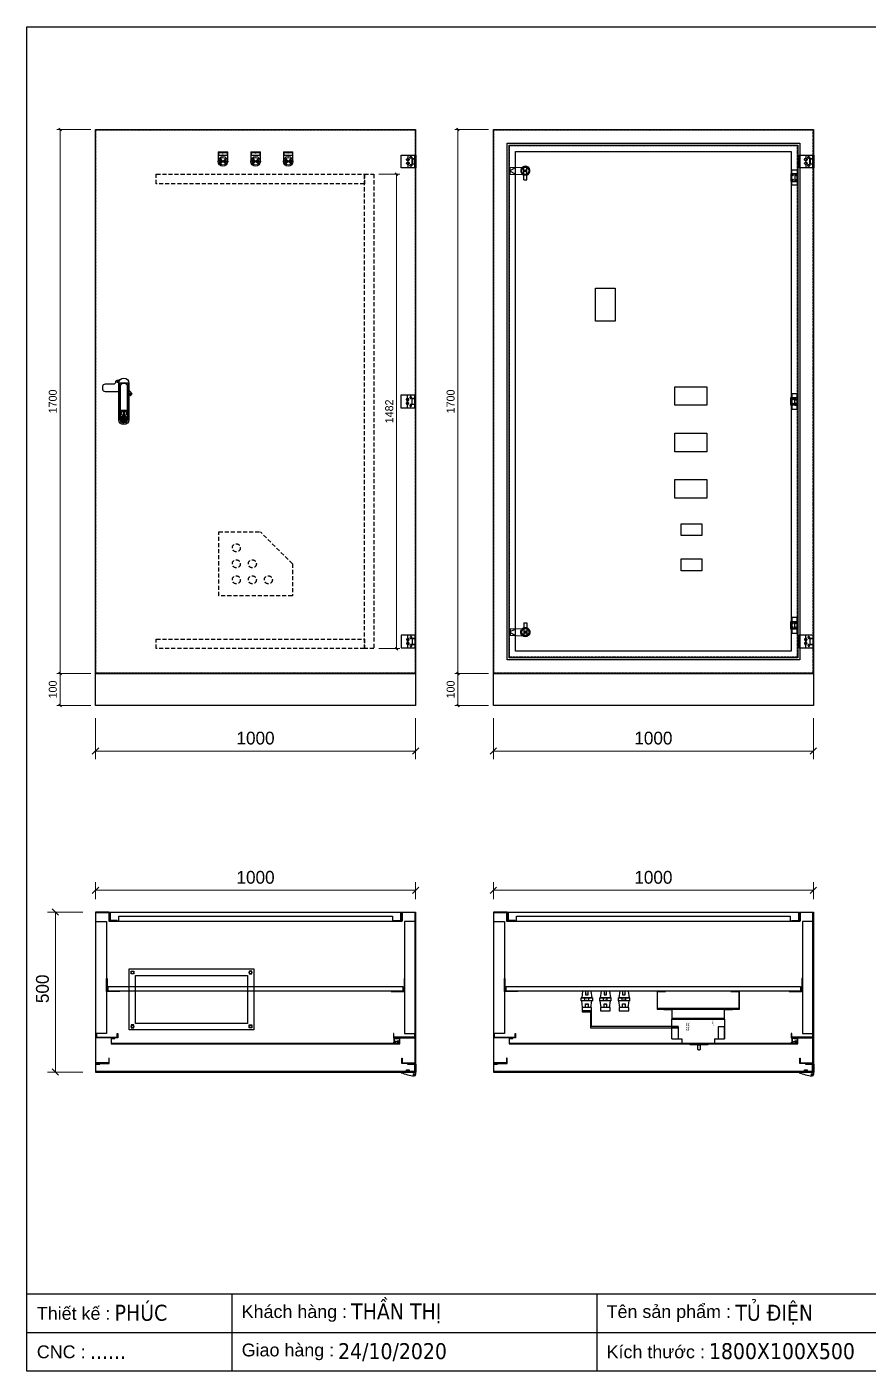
# Model space of a CAD drawing. Header units: millimetres. Extents: x 0 to 5940, y 0 to 4200.
# Drawn here: x 0 to 2631, y 0 to 4200 of the extents above; entities that cross this region are included whole.
import ezdxf
from ezdxf.enums import TextEntityAlignment as Align

# ---------------------------------------------------------------- set-up
doc = ezdxf.new("R2010")
doc.units = ezdxf.units.MM
doc.linetypes.add('HIDDEN2', pattern=[4.7625, 3.175, -1.5875])
doc.linetypes.add('HIDDENX2', pattern=[19.05, 12.7, -6.35])
for name, color, linetype in [('01', 7, 'HIDDEN2'), ('DIM', 253, 'Continuous'), ('Ghi chu', 7, 'Continuous'), ('HEATER', 1, 'Continuous')]:
    doc.layers.add(name, color=color, linetype=linetype)
doc.layers.add('07', color=5, linetype='Continuous', lineweight=5)
doc.styles.add('Arial', font='arial.ttf')
doc.styles.add('Arial-Black', font='txt')
doc.styles.add('Tahoma (Input Text)', font='tahoma.ttf')
doc.dimstyles.new('Dim-25', dxfattribs={"dimtxt": 25, "dimasz": 8, "dimexe": 10, "dimexo": 15, "dimgap": 10, "dimtad": 1, "dimdec": 0, "dimtxsty": 'Standard', "dimblk": 'OBLIQUE', "dimcen": 10, "dimclrd": 5, "dimclre": 5, "dimclrt": 3, "dimazin": 3, "dimtfac": 1, "dimtdec": 0, "dimtmove": 0, "dimatfit": 3, "dimldrblk": 'OBLIQUE', "dimlwd": 9, "dimlwe": 9})
doc.dimstyles.new('Dim-40', dxfattribs={"dimtxt": 40, "dimasz": 20, "dimexe": 25, "dimexo": 40, "dimgap": 20, "dimtad": 1, "dimdec": 0, "dimtxsty": 'Standard', "dimblk": 'OBLIQUE', "dimcen": 15, "dimclrd": 5, "dimclre": 5, "dimclrt": 3, "dimazin": 3, "dimtfac": 1, "dimtdec": 0, "dimtmove": 0, "dimatfit": 3, "dimldrblk": 'ARCHTICK', "dimlwd": 9, "dimlwe": 9})

# ---------------------------------------------------------------- blocks, each defined once
blk = doc.blocks.new('khungtenAsean2')
at = {"color": 7}
for p, q in [((2970, -1980), (0, -1980)), ((320, -1980), (320, -2100)), ((890, -1980), (890, -2100)), ((2020, -2040), (0, -2040))]:
    blk.add_line(p, q, dxfattribs=at)
blk.add_lwpolyline([(0, 0), (2970, 0), (2970, -2100), (0, -2100)], close=True, dxfattribs=at)
at = {"color": 2, "char_height": 20, "width": 917.634, "attachment_point": 4, "style": 'Arial'}
for s, insert in [('  Tên sản phẩm :', (890, -2010)), ('  Thiết kế :', (0, -2010)), ('  Khách hàng :', (320, -2010)), ('  Giao hàng :', (320, -2070)), ('  CNC :', (0, -2070)), ('  Kích thước :', (890, -2070))]:
    blk.add_mtext(s, dxfattribs=dict(at, insert=insert))
at = {"color": 1, "style": 'Tahoma (Input Text)', "flags": 8}
for tag, p in [('#03', (506.6, -2019.3)), ('#01', (137.1, -2021.3)), ('#05', (1106.6, -2021.3)), ('#07', (1834.7, -2021.3)), ('#09', (2146.7, -2021.3)), ('#02', (98.5, -2081.3)), ('#04', (486.1, -2081.3)), ('#06', (1065.3, -2081.3)), ('#08', (1817.4, -2081.3)), ('#10', (2146.7, -2081.3))]:
    blk.add_attdef(tag, p, '', height=25, dxfattribs=at)
blk.add_attdef('#11', text='', height=25, dxfattribs=at).set_placement((2915, -2067.3), align=Align.CENTER)
blk = doc.blocks.new('*D1')
at = {"color": 0, "linetype": 'ByBlock', "lineweight": -2}
for p, q in [((224.3, 1947.2), (204.3, 1927.2)), ((1204.3, 1927.2), (1224.3, 1947.2))]:
    blk.add_line(p, q, dxfattribs=at)
at = {"layer": 'Defpoints', "color": 0, "transparency": 16777216}
for p in [(214.3, 2079.7), (1214.3, 2079.7), (214.3, 1937.2)]:
    blk.add_point(p, dxfattribs=at)
at = {"layer": 'DIM', "color": 5, "lineweight": 9, "transparency": 16777216}
for p, q in [((214.3, 2039.7), (214.3, 1912.2)), ((1214.3, 2039.7), (1214.3, 1912.2)), ((1214.3, 1937.2), (214.3, 1937.2))]:
    blk.add_line(p, q, dxfattribs=at)
at = {"layer": 'DIM', "color": 3, "transparency": 16777216, "insert": (714.3, 1977.6), "char_height": 40, "attachment_point": 5}
blk.add_mtext('1000', dxfattribs=at)
blk = doc.blocks.new('_ArchTick')
at = {"color": 0, "const_width": 0.15}
blk.add_lwpolyline([(-0.5, -0.5), (0.5, 0.5)], dxfattribs=at)
blk = doc.blocks.new('_Oblique')
at = {"color": 0, "linetype": 'ByBlock', "lineweight": -2}
blk.add_line((-0.5, -0.5), (0.5, 0.5), dxfattribs=at)
blk = doc.blocks.new('AB-301-1-1')
at = {"linetype": 'Continuous'}
h = blk.add_hatch(dxfattribs=at)
h.set_pattern_fill('ACAD_ISO09W100', color=1, scale=0.2)
h.set_pattern_definition([(0, (-367.8747, 374.3201), (0, 1), [4.8, -0.6, 1.2, -0.6, 1.2, -0.6])])
h.paths.add_polyline_path([(-3.9, -112.6, 0.118404), (0.1, -113.6, 0.118404), (4.2, -112.6), (7.1, -96.1), (-6.9, -96.1)])
at = {"color": 1, "linetype": 'Continuous'}
for p, q in [((-9.9, -74.6), (10.1, -74.6)), ((-6.9, -96.1), (7.1, -96.1)), ((-6.9, -96.1), (-3.9, -112.6)), ((7.1, -96.1), (4.2, -112.6))]:
    blk.add_line(p, q, dxfattribs=at)
for points in [[(-15.7, -17.1), (-57.4, -17.1, -0.414214), (-64.9, -9.6), (-64.9, 0.4, -0.414214), (-57.4, 7.9), (-30.6, 7.9, 0.414214), (-24.6, 13.9), (-24.6, 14.2)], [(-24.6, 14.2, -0.198912), (-22.8, 18.4), (-22.8, 18.4, -0.414214), (-14.4, 18.4), (-13.5, 17.6)], [(16.3, -12.2), (23.1, -19.1, -0.414214), (23.1, -27.5), (23.1, -27.5, -0.31835), (16.3, -28.7)]]:
    blk.add_lwpolyline(points, format="xyb", dxfattribs=at)
for points in [[(0.3, 25.4), (0.3, 25.4, -0.400643), (16.3, 10.4), (16.3, -104.6, -0.400643), (0.3, -119.6), (0.3, -119.6, -0.400643), (-15.7, -104.6), (-15.7, 10.4, -0.400643)], [(0.1, 10.4, -0.403991), (10.6, 0.4), (10.6, -104.6, -0.403991), (0.1, -114.6, -0.403991), (-10.4, -104.6), (-10.4, 0.4, -0.403991)], [(9.1, -96.6), (9.1, -104.6, -0.414214), (0.1, -113.6, -0.414214), (-8.9, -104.6), (-8.9, -96.6, -0.414214), (-6.9, -94.6), (7.1, -94.6, -0.414214)]]:
    blk.add_lwpolyline(points, format="xyb", close=True, dxfattribs=at)
blk.add_lwpolyline([(-0.9, -79.6), (1.1, -79.6), (1.1, -89.6), (-0.9, -89.6)], close=True, dxfattribs=at)
for centre, radius in [((-18.6, 14.2), 2.5), ((18.9, -23.3), 2.5), ((0.1, -84.6), 8)]:
    blk.add_circle(centre, radius, dxfattribs=at)
blk = doc.blocks.new('HL044-1.3-C')
at = {"color": 1, "linetype": 'HIDDEN2', "ltscale": 0.5}
for p, q in [((-25, 40), (-25, 0)), ((-3, 0), (-3, 40))]:
    blk.add_line(p, q, dxfattribs=at)
at = {"color": 1}
for p, q in [((-12, 29), (0, 29)), ((-12, 11), (-12, 29)), ((0, 11), (-12, 11)), ((-11, 28.5), (0, 28.5)), ((-11, 28.5), (-11, 11.5)), ((0, 11.5), (-11, 11.5))]:
    blk.add_line(p, q, dxfattribs=at)
blk.add_lwpolyline([(-46, 40), (0, 40), (0, 0), (-46, 0)], close=True, dxfattribs=at)
at = {"color": 1, "linetype": 'HIDDEN2', "ltscale": 0.5}
for centre, radius in [((-25, 26), 4), ((-25, 14), 4), ((-15.5, 32.5), 3), ((-15.5, 7.5), 3)]:
    blk.add_circle(centre, radius, dxfattribs=at)
blk = doc.blocks.new('*D2')
at = {"color": 0, "linetype": 'ByBlock', "lineweight": -2}
for p, q in [((107.8, 3875.7), (99.8, 3883.7)), ((99.8, 2183.7), (107.8, 2175.7))]:
    blk.add_line(p, q, dxfattribs=at)
at = {"layer": 'Defpoints', "color": 0, "transparency": 16777216}
for p in [(214.3, 3879.7), (103.8, 2179.7), (214.3, 2179.7)]:
    blk.add_point(p, dxfattribs=at)
at = {"layer": 'DIM', "color": 5, "lineweight": 9, "transparency": 16777216}
for p, q in [((199.3, 3879.7), (93.8, 3879.7)), ((103.8, 3879.7), (103.8, 2179.7)), ((199.3, 2179.7), (93.8, 2179.7))]:
    blk.add_line(p, q, dxfattribs=at)
at = {"layer": 'DIM', "color": 3, "transparency": 16777216, "insert": (81, 3029.7), "char_height": 25, "attachment_point": 5, "rotation": 90}
blk.add_mtext('1700', dxfattribs=at)
blk = doc.blocks.new('*D3')
at = {"color": 0, "linetype": 'ByBlock', "lineweight": -2}
for p, q in [((107.8, 2175.7), (99.8, 2183.7)), ((99.8, 2083.7), (107.8, 2075.7))]:
    blk.add_line(p, q, dxfattribs=at)
at = {"layer": 'Defpoints', "color": 0, "transparency": 16777216}
for p in [(214.3, 2179.7), (103.8, 2079.7), (214.3, 2079.7)]:
    blk.add_point(p, dxfattribs=at)
at = {"layer": 'DIM', "color": 5, "lineweight": 9, "transparency": 16777216}
for p, q in [((199.3, 2179.7), (93.8, 2179.7)), ((103.8, 2179.7), (103.8, 2079.7)), ((199.3, 2079.7), (93.8, 2079.7))]:
    blk.add_line(p, q, dxfattribs=at)
at = {"layer": 'DIM', "color": 3, "transparency": 16777216, "insert": (81, 2129.7), "char_height": 25, "attachment_point": 5, "rotation": 90}
blk.add_mtext('100', dxfattribs=at)
blk = doc.blocks.new('ga tai lieu')
at = {"color": 7, "linetype": 'HIDDENX2'}
for p, q in [((0, 0), (0, 200)), ((0, 200), (130, 200)), ((230, 100), (130, 200)), ((230, 100), (230, 0)), ((230, 0), (0, 0))]:
    blk.add_line(p, q, dxfattribs=at)
for centre in [(55, 150), (55, 100), (105, 100), (55, 50), (105, 50), (155, 50)]:
    blk.add_circle(centre, 12.5, dxfattribs=at)
blk = doc.blocks.new('*D4')
at = {"color": 0, "linetype": 'ByBlock', "lineweight": -2}
for p, q in [((1158.8, 3735.7), (1150.8, 3743.7)), ((1150.8, 2261.4), (1158.8, 2253.4))]:
    blk.add_line(p, q, dxfattribs=at)
at = {"layer": 'Defpoints', "color": 0, "transparency": 16777216}
for p in [(1084.2, 3739.7), (1084.2, 2257.4), (1154.8, 2257.4)]:
    blk.add_point(p, dxfattribs=at)
at = {"layer": 'DIM', "color": 5, "lineweight": 9, "transparency": 16777216}
for p, q in [((1099.2, 3739.7), (1164.8, 3739.7)), ((1154.8, 3739.7), (1154.8, 2257.4)), ((1099.2, 2257.4), (1164.8, 2257.4))]:
    blk.add_line(p, q, dxfattribs=at)
at = {"layer": 'DIM', "color": 3, "transparency": 16777216, "insert": (1132, 2998.6), "char_height": 25, "attachment_point": 5, "rotation": 90}
blk.add_mtext('1482', dxfattribs=at)
blk = doc.blocks.new('Den XANH')
h = blk.add_hatch(color=5)
h.paths.add_polyline_path([(15, 15), (22.8, 7.2, 0.198912), (26, 15, 0.198912), (22.8, 22.8)])
h.paths.add_polyline_path([(15, 15), (7.2, 22.8, 0.198912), (4, 15, 0.198912), (7.2, 7.2)])
at = {"color": 7}
for p, q in [((0, 45), (30, 45)), ((0, 45), (0, 15)), ((30, 15), (30, 45))]:
    blk.add_line(p, q, dxfattribs=at)
blk.add_lwpolyline([(2, 43), (28, 43), (28, 33), (2, 33)], close=True, dxfattribs=at)
blk.add_circle((15, 15), 15, dxfattribs=at)
at = {"layer": '07', "color": 5, "linetype": 'Continuous', "lineweight": 5, "ltscale": 3}
for p, q in [((22.8, 22.8), (7.2, 7.2)), ((7.2, 22.8), (22.8, 7.2))]:
    blk.add_line(p, q, dxfattribs=at)
blk.add_circle((15, 15), 11, dxfattribs=at)
at = {"layer": '01', "color": 2, "linetype": 'Continuous', "lineweight": 5, "style": 'Arial-Black'}
blk.add_attdef('T-SP', text='', height=2.4, dxfattribs=at).set_placement((15.2, 36), align=Align.CENTER)
blk = doc.blocks.new('Den DO')
h = blk.add_hatch(color=1)
h.paths.add_polyline_path([(7.2, 7.2), (15, 15), (7.2, 22.8, 0.198912), (4, 15, 0.198912)])
h.paths.add_polyline_path([(26, 15, 0.198912), (22.8, 22.8), (15, 15), (22.8, 7.2, 0.198912)])
at = {"color": 7}
for p, q in [((0, 45), (30, 45)), ((0, 45), (0, 15)), ((30, 15), (30, 45))]:
    blk.add_line(p, q, dxfattribs=at)
blk.add_lwpolyline([(2, 43), (28, 43), (28, 33), (2, 33)], close=True, dxfattribs=at)
blk.add_circle((15, 15), 15, dxfattribs=at)
at = {"layer": '07', "color": 1, "linetype": 'Continuous', "lineweight": 5, "ltscale": 3}
for p, q in [((22.8, 22.8), (7.2, 7.2)), ((7.2, 22.8), (22.8, 7.2))]:
    blk.add_line(p, q, dxfattribs=at)
blk.add_circle((15, 15), 11, dxfattribs=at)
at = {"layer": '01', "color": 2, "linetype": 'Continuous', "lineweight": 5, "style": 'Arial-Black'}
blk.add_attdef('T-SP', text='', height=2.4, dxfattribs=at).set_placement((15.2, 36), align=Align.CENTER)
blk = doc.blocks.new('Den VANG')
h = blk.add_hatch(color=2)
h.paths.add_polyline_path([(22.8, 7.2, 0.198912), (26, 15, 0.198912), (22.8, 22.8), (15, 15)])
h.paths.add_polyline_path([(7.2, 7.2), (15, 15), (7.2, 22.8, 0.198912), (4, 15, 0.198912)])
at = {"color": 7}
for p, q in [((0, 45), (30, 45)), ((0, 45), (0, 15)), ((30, 15), (30, 45))]:
    blk.add_line(p, q, dxfattribs=at)
blk.add_lwpolyline([(2, 43), (28, 43), (28, 33), (2, 33)], close=True, dxfattribs=at)
blk.add_circle((15, 15), 15, dxfattribs=at)
at = {"layer": '07', "color": 2, "linetype": 'Continuous', "lineweight": 5, "ltscale": 3}
for p, q in [((22.8, 22.8), (7.2, 7.2)), ((7.2, 22.8), (22.8, 7.2))]:
    blk.add_line(p, q, dxfattribs=at)
blk.add_circle((15, 15), 11, dxfattribs=at)
at = {"layer": '01', "color": 2, "linetype": 'Continuous', "lineweight": 5, "style": 'Arial-Black'}
blk.add_attdef('T-SP', text='', height=2.4, dxfattribs=at).set_placement((15.2, 36), align=Align.CENTER)
blk = doc.blocks.new('*D5')
at = {"color": 0, "linetype": 'ByBlock', "lineweight": -2}
for p, q in [((1467.2, 1947.2), (1447.2, 1927.2)), ((2447.2, 1927.2), (2467.2, 1947.2))]:
    blk.add_line(p, q, dxfattribs=at)
at = {"layer": 'Defpoints', "color": 0, "transparency": 16777216}
for p in [(1457.2, 2079.7), (2457.2, 2079.7), (1457.2, 1937.2)]:
    blk.add_point(p, dxfattribs=at)
at = {"layer": 'DIM', "color": 5, "lineweight": 9, "transparency": 16777216}
for p, q in [((1457.2, 2039.7), (1457.2, 1912.2)), ((2457.2, 2039.7), (2457.2, 1912.2)), ((2457.2, 1937.2), (1457.2, 1937.2))]:
    blk.add_line(p, q, dxfattribs=at)
at = {"layer": 'DIM', "color": 3, "transparency": 16777216, "insert": (1957.2, 1977.6), "char_height": 40, "attachment_point": 5}
blk.add_mtext('1000', dxfattribs=at)
blk = doc.blocks.new('*D6')
at = {"color": 0, "linetype": 'ByBlock', "lineweight": -2}
for p, q in [((1350.7, 3875.7), (1342.7, 3883.7)), ((1342.7, 2183.7), (1350.7, 2175.7))]:
    blk.add_line(p, q, dxfattribs=at)
at = {"layer": 'Defpoints', "color": 0, "transparency": 16777216}
for p in [(1457.2, 3879.7), (1346.7, 2179.7), (1457.2, 2179.7)]:
    blk.add_point(p, dxfattribs=at)
at = {"layer": 'DIM', "color": 5, "lineweight": 9, "transparency": 16777216}
for p, q in [((1442.2, 3879.7), (1336.7, 3879.7)), ((1346.7, 3879.7), (1346.7, 2179.7)), ((1442.2, 2179.7), (1336.7, 2179.7))]:
    blk.add_line(p, q, dxfattribs=at)
at = {"layer": 'DIM', "color": 3, "transparency": 16777216, "insert": (1323.9, 3029.7), "char_height": 25, "attachment_point": 5, "rotation": 90}
blk.add_mtext('1700', dxfattribs=at)
blk = doc.blocks.new('*D7')
at = {"color": 0, "linetype": 'ByBlock', "lineweight": -2}
for p, q in [((1350.7, 2175.7), (1342.7, 2183.7)), ((1342.7, 2083.7), (1350.7, 2075.7))]:
    blk.add_line(p, q, dxfattribs=at)
at = {"layer": 'Defpoints', "color": 0, "transparency": 16777216}
for p in [(1457.2, 2179.7), (1346.7, 2079.7), (1457.2, 2079.7)]:
    blk.add_point(p, dxfattribs=at)
at = {"layer": 'DIM', "color": 5, "lineweight": 9, "transparency": 16777216}
for p, q in [((1442.2, 2179.7), (1336.7, 2179.7)), ((1346.7, 2179.7), (1346.7, 2079.7)), ((1442.2, 2079.7), (1336.7, 2079.7))]:
    blk.add_line(p, q, dxfattribs=at)
at = {"layer": 'DIM', "color": 3, "transparency": 16777216, "insert": (1323.9, 2129.7), "char_height": 25, "attachment_point": 5, "rotation": 90}
blk.add_mtext('100', dxfattribs=at)
blk = doc.blocks.new('HL036-1-1')
at = {"color": 1}
blk.add_line((9.5, 36.2), (9.5, 12.2), dxfattribs=at)
for points in [[(0, 48.5), (17.5, 48.5), (17.5, 0), (0, 0)], [(-2.5, 12.2), (17.5, 12.2), (17.5, 36.2), (-2.5, 36.2)]]:
    blk.add_lwpolyline(points, close=True, dxfattribs=at)
for centre, radius in [((3.5, 31.8), 2), ((3.5, 16.8), 2), ((12.7, 32.5), 2.5), ((12.7, 16), 2.5)]:
    blk.add_circle(centre, radius, dxfattribs=at)
blk = doc.blocks.new('ovan6x9')
at = {"color": 2}
for p, q in [((2, 6), (8, 6)), ((2, 0), (8, 0))]:
    blk.add_line(p, q, dxfattribs=at)
for centre, start, end in [((2, 3), 90, 270), ((8, 3), 270, 90)]:
    blk.add_arc(centre, 3, start, end, dxfattribs=at)
blk = doc.blocks.new('SDGFGHGHG')
at = {"layer": 'HEATER'}
for p, q in [((860892.9, 570780.5), (860931.6, 570782)), ((860892.9, 570760.5), (860892.9, 570780.5)), ((860935.9, 570742), (860935.9, 570784.3)), ((860944.9, 570742), (860944.9, 570784.3)), ((860892.9, 570771.9), (860906.3, 570778.7)), ((860892.9, 570769.1), (860906.3, 570762.4)), ((860892.9, 570760.5), (860931.6, 570759.1)), ((860935.9, 570742), (860944.9, 570742)), ((860937.5, 570771.3), (860939.5, 570771.3)), ((860937.5, 570769.8), (860939.5, 570769.8)), ((860939.5, 570773.5), (860939.5, 570771.3)), ((860939.5, 570769.8), (860939.5, 570767.6)), ((860941.3, 570773.5), (860941.3, 570771.3)), ((860941.3, 570771.3), (860943.4, 570771.3)), ((860941.3, 570769.8), (860941.3, 570767.6)), ((860941.3, 570769.8), (860943.4, 570769.8))]:
    blk.add_line(p, q, dxfattribs=at)
blk.add_circle((860940.4, 570770.5), 3.08, dxfattribs=at)
blk.add_arc((860940.4, 570770.5), 14.5, 288.08, 251.92, dxfattribs=at)
blk = doc.blocks.new('SĐFHGGH')
at = {"layer": 'HEATER'}
for points in [[(860928.8, 570702.4), (860927.4, 570702.4), (860927.4, 570708.4), (860928.8, 570708.4)], [(860943.4, 570717), (860943.4, 570718.4), (860937.4, 570718.4), (860937.4, 570717)], [(860952.1, 570702.4), (860953.4, 570702.4), (860953.4, 570708.4), (860952.1, 570708.4)], [(860943.4, 570693.8), (860943.4, 570692.4), (860937.4, 570692.4), (860937.4, 570693.8)]]:
    blk.add_lwpolyline(points, dxfattribs=at)
for start, end in [(104.4775, 165.5225), (194.4775, 255.5225), (14.4775, 75.5225), (284.4775, 345.5225)]:
    blk.add_arc((860940.4, 570705.4), 12, start, end, dxfattribs=at)
blk = doc.blocks.new('MS722')
for name, p in [('SDGFGHGHG', (-860940.4, -570770.5)), ('SĐFHGGH', (-860940.4, -570705.4))]:
    blk.add_blockref(name, p)
blk = doc.blocks.new('nxm-250-320-2')
at = {"color": 7}
for p, q in [((29687.9, -129233.4), (29687.9, -129201.9)), ((29687.9, -129233.4), (29702.9, -129233.4)), ((29702.9, -129253.9), (29702.9, -129233.4)), ((29702.9, -129253.9), (29702.9, -129309.9)), ((29702.9, -129335.4), (29702.9, -129309.9)), ((29687.9, -129335.4), (29702.9, -129335.4)), ((29687.9, -129366.9), (29687.9, -129335.4))]:
    blk.add_line(p, q, dxfattribs=at)
for points in [[(29687.9, -129366.9), (29626.4, -129366.9), (29626.4, -129201.9), (29687.9, -129201.9)], [(29687.9, -129201.9), (29650.9, -129201.9), (29650.9, -129221.9), (29687.9, -129221.9)], [(29702.9, -129253.9), (29706.9, -129253.9), (29706.9, -129309.9), (29702.9, -129309.9)], [(29687.9, -129366.9), (29649.9, -129366.9), (29649.9, -129346.9), (29687.9, -129346.9)]]:
    blk.add_lwpolyline(points, dxfattribs=at)
blk.add_lwpolyline([(29706.9, -129278.4), (29720.4, -129278.4, -0.414214), (29723.4, -129281.4), (29723.4, -129282.4, -0.414214), (29720.4, -129285.4), (29706.9, -129285.4)], format="xyb", close=True, dxfattribs=at)
at = {"color": 7, "char_height": 4, "width": 17.069, "attachment_point": 5, "style": 'Arial'}
for s, insert in [('CHINT', (29638.4, -129239.7)), ('NXM-250S\\PNXM-320S', (29650.9, -129317.5))]:
    blk.add_mtext(s, dxfattribs=dict(at, insert=insert))
blk = doc.blocks.new('HL044-1.3-B')
h = blk.add_hatch()
h.set_pattern_fill('ANSI31', color=1, scale=0.3, style=0)
h.set_pattern_definition([(45, (-80982.31925, -42991.2648), (-0.673519209, 0.673519209), [])])
h.paths.add_polyline_path([(-15.5, 27), (-15.5, 24), (-9.5, 24), (-9.5, 27)])
at = {"color": 1}
for p, q in [((0, 0), (-43, 0)), ((-43, 0), (-43, -2)), ((-25, 6.5), (-25, 0)), ((-25, 6.5), (-19, 5.9)), ((-25, 5.5), (-19, 4.9)), ((-25, 4.5), (-19, 3.9)), ((-25, 3.5), (-19, 2.9)), ((-25, 2.5), (-19, 1.9)), ((-25, 1.5), (-19, 0.9)), ((-25, 0.5), (-19.7, 0)), ((-22, 24), (-22, 27)), ((-22, 27), (1, 27)), ((-1, 24), (-22, 24)), ((-19, 6.5), (-19, 0)), ((-15.5, 24), (-15.5, 27)), ((-9.5, 24), (-9.5, 27)), ((0, 23), (0, 0)), ((0, 7.5), (3, 7.5)), ((0, 6), (3, 6)), ((3, 25), (3, 0)), ((3, -6.5), (3, 0))]:
    blk.add_line(p, q, dxfattribs=at)
blk.add_lwpolyline([(-26, 6.5), (-18, 6.5), (-18, 0), (-26, 0)], close=True, dxfattribs=at)
blk.add_circle((-2.3, -7), 2.55, dxfattribs=at)
for centre, radius, start, end in [((-1, 23), 1, 0, 90), ((1, 25), 2, 0, 90), ((15.4, 147.7), 160.7, 248.6705, 263.5901), ((-2.5, -6.5), 5.5, 270, 0)]:
    blk.add_arc(centre, radius, start, end, dxfattribs=at)
blk = doc.blocks.new('HL036-1-2')
at = {"layer": 'Ghi chu', "color": 1}
for p, q in [((-3, 17.8), (-18.9, 17.8)), ((-18.9, 15.8), (-18.9, 17.8)), ((-12.1, 15.8), (-18.9, 15.8)), ((-16.4, 1), (-16.4, 14)), ((-15.6, 15), (-3.9, 17.7)), ((0, 0), (-15.4, 0)), ((-14.4, 3), (-14.4, 11.9)), ((0, 2), (-13.4, 2)), ((-13.1, 12.8), (-4.3, 9.8)), ((-6.2, 2), (-6.2, 0)), ((-1.2, 2), (-1.2, 0)), ((0, 0), (0, 2))]:
    blk.add_line(p, q, dxfattribs=at)
for radius in [4.1, 2.1]:
    blk.add_circle((-3, 13.7), radius, dxfattribs=at)
for centre, start, end in [((-15.4, 14), 102.9616, 180), ((-15.4, 1), 180, 270), ((-13.4, 11.9), 71.3254, 180), ((-13.4, 3), 180, 270)]:
    blk.add_arc(centre, 1, start, end, dxfattribs=at)
blk = doc.blocks.new('*D9')
at = {"color": 0, "linetype": 'ByBlock', "lineweight": -2}
for p, q in [((1467.2, 1512.2), (1447.2, 1492.2)), ((2447.2, 1492.2), (2467.2, 1512.2))]:
    blk.add_line(p, q, dxfattribs=at)
at = {"layer": 'Defpoints', "color": 0, "transparency": 16777216}
for p in [(2457.2, 1502.2), (1457.2, 1434.4), (2457.2, 1434.4)]:
    blk.add_point(p, dxfattribs=at)
at = {"layer": 'DIM', "color": 5, "lineweight": 9, "transparency": 16777216}
for p, q in [((1457.2, 1474.4), (1457.2, 1527.2)), ((2457.2, 1474.4), (2457.2, 1527.2)), ((1457.2, 1502.2), (2457.2, 1502.2))]:
    blk.add_line(p, q, dxfattribs=at)
at = {"layer": 'DIM', "color": 3, "transparency": 16777216, "insert": (1957.2, 1542.6), "char_height": 40, "attachment_point": 5}
blk.add_mtext('1000', dxfattribs=at)
blk = doc.blocks.new('su51-1')
at = {"color": 1}
for p, q in [((-13, 51), (-16, 30.5)), ((-13, 51), (13, 51)), ((13, 51), (16, 30.5)), ((-17.5, 30.5), (17.5, 30.5)), ((-17.5, 20.5), (-17.5, 30.5)), ((17.5, 20.5), (-17.5, 20.5)), ((-17.5, 20.5), (17.5, 20.5)), ((-16, 30.5), (16, 30.5)), ((-13, 0), (-16, 20.5)), ((-16, 20.5), (16, 20.5)), ((-13, 0), (13, 0)), ((-6, 30.5), (-6, 20.5)), ((6, 30.5), (6, 20.5)), ((13, 0), (16, 20.5)), ((17.5, 30.5), (17.5, 20.5))]:
    blk.add_line(p, q, dxfattribs=at)
for points in [[(-4, 51), (4, 51), (4, 40), (-4, 40)], [(-4, 0), (4, 0), (4, 11), (-4, 11)]]:
    blk.add_lwpolyline(points, close=True, dxfattribs=at)
at = {"color": 1, "width": 30.098, "attachment_point": 5}
for s, insert, char_height in [('{\\fTahoma|b0|i0|c0|p34;M8}', (0, 42.7), 1.5), ('{\\fTahoma|b0|i0|c0|p34;S51}', (0, 25.7), 3), ('{\\fTahoma|b0|i0|c0|p34;M8}', (0, 8.3), 1.5)]:
    blk.add_mtext(s, dxfattribs=dict(at, insert=insert, char_height=char_height))
blk = doc.blocks.new('*D27')
at = {"color": 0, "linetype": 'ByBlock', "lineweight": -2}
for p, q in [((224.3, 1512.2), (204.3, 1492.2)), ((1204.3, 1492.2), (1224.3, 1512.2))]:
    blk.add_line(p, q, dxfattribs=at)
at = {"layer": 'Defpoints', "color": 0, "transparency": 16777216}
for p in [(1214.3, 1502.2), (214.3, 1434.4), (1214.3, 1434.4)]:
    blk.add_point(p, dxfattribs=at)
at = {"layer": 'DIM', "color": 5, "lineweight": 9, "transparency": 16777216}
for p, q in [((214.3, 1474.4), (214.3, 1527.2)), ((1214.3, 1474.4), (1214.3, 1527.2)), ((214.3, 1502.2), (1214.3, 1502.2))]:
    blk.add_line(p, q, dxfattribs=at)
at = {"layer": 'DIM', "color": 3, "transparency": 16777216, "insert": (714.3, 1542.6), "char_height": 40, "attachment_point": 5}
blk.add_mtext('1000', dxfattribs=at)
blk = doc.blocks.new('*D28')
at = {"color": 0, "linetype": 'ByBlock', "lineweight": -2}
for p, q in [((99.1, 1424.4), (79.1, 1444.4)), ((79.1, 944.4), (99.1, 924.4))]:
    blk.add_line(p, q, dxfattribs=at)
at = {"layer": 'Defpoints', "color": 0, "transparency": 16777216}
for p in [(214.3, 1434.4), (89.1, 934.4), (214.3, 934.4)]:
    blk.add_point(p, dxfattribs=at)
at = {"layer": 'DIM', "color": 5, "lineweight": 9, "transparency": 16777216}
for p, q in [((174.3, 1434.4), (64.1, 1434.4)), ((89.1, 1434.4), (89.1, 934.4)), ((174.3, 934.4), (64.1, 934.4))]:
    blk.add_line(p, q, dxfattribs=at)
at = {"layer": 'DIM', "color": 3, "transparency": 16777216, "insert": (48.7, 1194.4), "char_height": 40, "attachment_point": 5, "rotation": 90}
blk.add_mtext('500', dxfattribs=at)

msp = doc.modelspace()

# ---------------------------------------------------------------- linework, layer by layer
at = {"color": 7}
for points in [[(214.3, 3879.7), (1214.3, 3879.7), (1214.3, 2179.7), (214.3, 2179.7)], [(1457.2, 3879.7), (2457.2, 3879.7), (2457.2, 2179.7), (1457.2, 2179.7)], [(1500.2, 3836.7), (2414.2, 3836.7), (2414.2, 2222.7), (1500.2, 2222.7)], [(214.3, 2179.7), (1214.3, 2179.7), (1214.3, 2079.7), (214.3, 2079.7)], [(1457.2, 2179.7), (2457.2, 2179.7), (2457.2, 2079.7), (1457.2, 2079.7)], [(255.8, 977.9), (255.8, 962.9), (215.8, 962.9), (215.8, 1432.9), (255.8, 1432.9), (255.8, 1406.4), (282.3, 1406.4), (282.3, 1407.9), (257.3, 1407.9), (257.3, 1434.4), (214.3, 1434.4), (214.3, 961.4), (257.3, 961.4), (257.3, 977.9)], [(1168.3, 1407.9), (1168.3, 1432.9), (260.3, 1432.9), (260.3, 1407.9), (258.8, 1407.9), (258.8, 1434.4), (1169.8, 1434.4), (1169.8, 1407.9)], [(1172.8, 977.9), (1172.8, 962.9), (1212.8, 962.9), (1212.8, 1432.9), (1172.8, 1432.9), (1172.8, 1406.4), (1146.3, 1406.4), (1146.3, 1407.9), (1171.3, 1407.9), (1171.3, 1434.4), (1214.3, 1434.4), (1214.3, 961.4), (1171.3, 961.4), (1171.3, 977.9)], [(1498.7, 977.9), (1498.7, 962.9), (1458.7, 962.9), (1458.7, 1432.9), (1498.7, 1432.9), (1498.7, 1406.4), (1525.2, 1406.4), (1525.2, 1407.9), (1500.2, 1407.9), (1500.2, 1434.4), (1457.2, 1434.4), (1457.2, 961.4), (1500.2, 961.4), (1500.2, 977.9)], [(2411.2, 1407.9), (2411.2, 1432.9), (1503.2, 1432.9), (1503.2, 1407.9), (1501.7, 1407.9), (1501.7, 1434.4), (2412.7, 1434.4), (2412.7, 1407.9)], [(2415.7, 977.9), (2415.7, 962.9), (2455.7, 962.9), (2455.7, 1432.9), (2415.7, 1432.9), (2415.7, 1406.4), (2389.2, 1406.4), (2389.2, 1407.9), (2414.2, 1407.9), (2414.2, 1434.4), (2457.2, 1434.4), (2457.2, 961.4), (2414.2, 961.4), (2414.2, 977.9)], [(319.3, 1256.4), (709.3, 1256.4), (709.3, 1066.4), (319.3, 1066.4)], [(217.3, 1054.9), (217.3, 1042.9), (282.3, 1042.9), (282.3, 1054.9), (283.8, 1054.9), (283.8, 1041.4), (215.8, 1041.4), (215.8, 1054.9)], [(1211.3, 1054.9), (1211.3, 1042.9), (1146.3, 1042.9), (1146.3, 1054.9), (1144.8, 1054.9), (1144.8, 1041.4), (1212.8, 1041.4), (1212.8, 1054.9)], [(1460.2, 1054.9), (1460.2, 1042.9), (1525.2, 1042.9), (1525.2, 1054.9), (1526.7, 1054.9), (1526.7, 1041.4), (1458.7, 1041.4), (1458.7, 1054.9)], [(2454.2, 1054.9), (2454.2, 1042.9), (2389.2, 1042.9), (2389.2, 1054.9), (2387.7, 1054.9), (2387.7, 1041.4), (2455.7, 1041.4), (2455.7, 1054.9)], [(1198.8, 958.9), (1210.8, 958.9), (1210.8, 935.9), (215.8, 935.9), (215.8, 958.9), (227.8, 958.9), (227.8, 960.4), (214.3, 960.4), (214.3, 934.4), (1212.3, 934.4), (1212.3, 960.4), (1198.8, 960.4)], [(2441.7, 958.9), (2453.7, 958.9), (2453.7, 935.9), (1458.7, 935.9), (1458.7, 958.9), (1470.7, 958.9), (1470.7, 960.4), (1457.2, 960.4), (1457.2, 934.4), (2455.2, 934.4), (2455.2, 960.4), (2441.7, 960.4)]]:
    msp.add_lwpolyline(points, close=True, dxfattribs=at)
at = {"color": 7, "linetype": 'HIDDEN2'}
for points in [[(215.8, 3878.2), (1212.8, 3878.2), (1212.8, 2181.2), (215.8, 2181.2)], [(1458.7, 3878.2), (2455.7, 3878.2), (2455.7, 2181.2), (1458.7, 2181.2)]]:
    msp.add_lwpolyline(points, close=True, dxfattribs=at)
at = {"color": 6}
for points in [[(1506.2, 3830.7), (2408.2, 3830.7), (2408.2, 2228.7), (1506.2, 2228.7)], [(1153.8, 1039.6), (1163.8, 1039.6), (1163.8, 1023.6), (264.8, 1023.6), (264.8, 1039.6), (274.8, 1039.6), (274.8, 1041.1), (263.3, 1041.1), (263.3, 1022.1), (1165.3, 1022.1), (1165.3, 1041.1), (1153.8, 1041.1)], [(2396.7, 1039.6), (2406.7, 1039.6), (2406.7, 1023.6), (1507.7, 1023.6), (1507.7, 1039.6), (1517.7, 1039.6), (1517.7, 1041.1), (1506.2, 1041.1), (1506.2, 1022.1), (2408.2, 1022.1), (2408.2, 1041.1), (2396.7, 1041.1)]]:
    msp.add_lwpolyline(points, close=True, dxfattribs=at)
at = {"color": 6, "linetype": 'HIDDEN2'}
msp.add_lwpolyline([(1507.7, 3829.2), (2406.7, 3829.2), (2406.7, 2230.2), (1507.7, 2230.2)], close=True, dxfattribs=at)
at = {"color": 3}
msp.add_lwpolyline([(1526.7, 3810.2), (2387.7, 3810.2), (2387.7, 2249.2), (1526.7, 2249.2)], close=True, dxfattribs=at)
at = {"color": 7, "linetype": 'HIDDENX2'}
for points in [[(404.2, 3739.7), (1054.2, 3739.7), (1054.2, 3709.7), (404.2, 3709.7)], [(1084.2, 3739.7), (1084.2, 2257.4), (1054.2, 2257.4), (1054.2, 3739.7)], [(404.2, 2287.4), (1054.2, 2287.4), (1054.2, 2257.4), (404.2, 2257.4)]]:
    msp.add_lwpolyline(points, close=True, dxfattribs=at)
at = {"color": 2}
for points in [[(1776.2, 3383.2), (1838.2, 3383.2), (1838.2, 3280.2), (1776.2, 3280.2)], [(289.3, 3088.2), (316.3, 3088.2), (316.3, 2971.2), (289.3, 2971.2)], [(2023.7, 3075.7), (2123.7, 3075.7), (2123.7, 3017.7), (2023.7, 3017.7)], [(2023.7, 2930.7), (2123.7, 2930.7), (2123.7, 2872.7), (2023.7, 2872.7)], [(2023.7, 2785.7), (2123.7, 2785.7), (2123.7, 2727.7), (2023.7, 2727.7)], [(2044.2, 2647.7), (2108.2, 2647.7), (2108.2, 2610.7), (2044.2, 2610.7)], [(2044.2, 2537.7), (2108.2, 2537.7), (2108.2, 2500.7), (2044.2, 2500.7)], [(334.6, 1241.1), (325.6, 1241.1), (325.6, 1250.1), (334.6, 1250.1)], [(339.3, 1236.4), (689.3, 1236.4), (689.3, 1086.4), (339.3, 1086.4)], [(694.1, 1241.1), (703.1, 1241.1), (703.1, 1250.1), (694.1, 1250.1)], [(334.6, 1081.6), (325.6, 1081.6), (325.6, 1072.6), (334.6, 1072.6)], [(694.1, 1081.6), (703.1, 1081.6), (703.1, 1072.6), (694.1, 1072.6)]]:
    msp.add_lwpolyline(points, close=True, dxfattribs=at)
at = {"color": 8}
for points in [[(215.8, 1404.9), (248.8, 1404.9), (248.8, 1054.9), (215.8, 1054.9)], [(1212.8, 1404.9), (1179.8, 1404.9), (1179.8, 1054.9), (1212.8, 1054.9)], [(1458.7, 1404.9), (1491.7, 1404.9), (1491.7, 1054.9), (1458.7, 1054.9)], [(2455.7, 1404.9), (2422.7, 1404.9), (2422.7, 1054.9), (2455.7, 1054.9)], [(290.3, 1185.6), (248.8, 1185.6), (248.8, 1227.1), (250.3, 1227.1), (250.3, 1187.1), (290.3, 1187.1)], [(1138.3, 1185.6), (1179.8, 1185.6), (1179.8, 1227.1), (1178.3, 1227.1), (1178.3, 1187.1), (1138.3, 1187.1)], [(1533.2, 1185.6), (1491.7, 1185.6), (1491.7, 1227.1), (1493.2, 1227.1), (1493.2, 1187.1), (1533.2, 1187.1)], [(2381.2, 1185.6), (2422.7, 1185.6), (2422.7, 1227.1), (2421.2, 1227.1), (2421.2, 1187.1), (2381.2, 1187.1)], [(254.3, 1202.1), (1174.3, 1202.1), (1174.3, 1187.1), (254.3, 1187.1)], [(1497.2, 1202.1), (2417.2, 1202.1), (2417.2, 1187.1), (1497.2, 1187.1)], [(1995.2, 1187.1), (1968.7, 1187.1), (1968.7, 1131.1), (2225.7, 1131.1), (2225.7, 1187.1), (2199.2, 1187.1), (2199.2, 1185.6), (2224.2, 1185.6), (2224.2, 1132.6), (1970.2, 1132.6), (1970.2, 1185.6), (1995.2, 1185.6)], [(1989.7, 1129.6), (2014.7, 1129.6), (2014.7, 1100.1), (2179.7, 1100.1), (2179.7, 1129.6), (2204.7, 1129.6), (2204.7, 1131.1), (2178.2, 1131.1), (2178.2, 1101.6), (2016.2, 1101.6), (2016.2, 1131.1), (1989.7, 1131.1)]]:
    msp.add_lwpolyline(points, close=True, dxfattribs=at)
for points in [[(1141.8, 1406.4), (1171.8, 1406.4), (1171.8, 1404.9), (256.8, 1404.9), (256.8, 1406.4), (286.8, 1406.4), (286.8, 1421.4), (1141.8, 1421.4), (1141.8, 1406.4)], [(2384.7, 1406.4), (2414.7, 1406.4), (2414.7, 1404.9), (1499.7, 1404.9), (1499.7, 1406.4), (1529.7, 1406.4), (1529.7, 1421.4), (2384.7, 1421.4), (2384.7, 1406.4)]]:
    msp.add_lwpolyline(points, dxfattribs=at)
at = {"color": 1}
for points in [[(1734.2, 1126.1), (1764.2, 1126.1), (1764.2, 1136.1), (1734.2, 1136.1)], [(1792.2, 1126.1), (1822.2, 1126.1), (1822.2, 1136.1), (1792.2, 1136.1)], [(1850.2, 1126.1), (1880.2, 1126.1), (1880.2, 1136.1), (1850.2, 1136.1)], [(1767.2, 1072.6), (2034.7, 1072.6), (2034.7, 1076.6), (1764.2, 1076.6), (1764.2, 1126.1), (1757.2, 1126.1), (1734.2, 1126.1), (1734.2, 1122.1), (1760.2, 1122.1), (1760.2, 1072.6)]]:
    msp.add_lwpolyline(points, close=True, dxfattribs=at)
at = {"color": 2}
for centre in [(1557.2, 3750.2), (1557.2, 2309.2)]:
    msp.add_circle(centre, 11, dxfattribs=at)
at = {"color": 7}
for centre in [(330.1, 1245.6), (698.6, 1245.6), (330.1, 1077.1), (698.6, 1077.1)]:
    msp.add_circle(centre, 4, dxfattribs=at)

# ---------------------------------------------------------------- block references
ref = msp.add_blockref('khungtenAsean2', (0, 4200), dxfattribs=dict(at, xscale=2, yscale=2, zscale=2))
ref.add_attrib('#06', '1800X100X500', (2130.7, 37.4), dxfattribs={"color": 1, "height": 50, "style": 'Tahoma (Input Text)'})
ref.add_attrib('#05', 'TỦ ĐIỆN', (2213.3, 157.4), dxfattribs={"color": 1, "height": 50, "style": 'Tahoma (Input Text)'})
ref.add_attrib('#04', '24/10/2020', (972.2, 37.4), dxfattribs={"color": 1, "height": 50, "style": 'Tahoma (Input Text)'})
ref.add_attrib('#03', 'THẦN THỊ', (1013.1, 161.4), dxfattribs={"color": 1, "height": 50, "style": 'Tahoma (Input Text)'})
ref.add_attrib('#02', '......', (196.9, 37.4), dxfattribs={"color": 1, "height": 50, "style": 'Tahoma (Input Text)'})
ref.add_attrib('#01', 'PHÚC', (274.1, 157.4), dxfattribs={"color": 1, "height": 50, "style": 'Tahoma (Input Text)'})
ref = msp.add_blockref('Den DO', (597.3, 3764.7), dxfattribs=at)
ref.add_attrib('T-SP', 'R', dxfattribs={"layer": '01', "color": 2, "linetype": 'Continuous', "lineweight": 5, "height": 4, "style": 'Arial'}).set_placement((612.5, 3800.7), align=Align.CENTER)
ref = msp.add_blockref('Den VANG', (699.3, 3764.7), dxfattribs=at)
ref.add_attrib('T-SP', 'S', dxfattribs={"layer": '01', "color": 2, "linetype": 'Continuous', "lineweight": 5, "height": 4, "style": 'Arial'}).set_placement((714.5, 3800.7), align=Align.CENTER)
ref = msp.add_blockref('Den XANH', (801.3, 3764.7), dxfattribs=at)
ref.add_attrib('T-SP', 'T', dxfattribs={"layer": '01', "color": 2, "linetype": 'Continuous', "lineweight": 5, "height": 4, "style": 'Arial'}).set_placement((816.5, 3800.7), align=Align.CENTER)
for name, p in [('HL044-1.3-C', (1215.3, 3759.7)), ('HL044-1.3-C', (2458.2, 3759.7)), ('MS722', (1557.2, 3750.2)), ('HL036-1-1', (2389.2, 3705)), ('HL036-1-1', (2389.2, 3705)), ('AB-301-1-1', (302.5, 3076.8)), ('ga tai lieu', (599.3, 2422.3)), ('HL044-1.3-B', (1212.3, 934.4)), ('HL044-1.3-B', (2455.2, 934.4))]:
    msp.add_blockref(name, p, dxfattribs=at)
at = {"color": 7, "xscale": -1, "rotation": 180}
for name, p in [('HL044-1.3-C', (1214.3, 3049.7)), ('HL036-1-1', (2389.2, 3054)), ('ovan6x9', (2396.9, 3041)), ('ovan6x9', (2396.9, 3024.5)), ('HL036-1-1', (2389.2, 2354.5)), ('HL036-1-1', (2389.2, 2354.5)), ('MS722', (1557.2, 2309.2)), ('HL044-1.3-C', (1215.3, 2299.7)), ('HL044-1.3-C', (2458.2, 2299.7)), ('HL036-1-2', (1162.7, 1041.4)), ('HL036-1-2', (2405.6, 1041.4))]:
    msp.add_blockref(name, p, dxfattribs=at)
at = {"color": 2, "rotation": 180}
for p in [(1749.2, 1187.1), (1807.2, 1187.1), (1865.2, 1187.1)]:
    msp.add_blockref('su51-1', p, dxfattribs=at)
at = {"color": 7, "rotation": 270}
msp.add_blockref('nxm-250-320-2', (131381.6, 30726.5), dxfattribs=at)

# ---------------------------------------------------------------- dimensions: what is measured, and where the dimension line sits
at = {"layer": 'DIM', "color": 7}
for base, p1, p2, angle, dimstyle, picture, middle in [((103.8, 2179.7), (214.3, 3879.7), (214.3, 2179.7), 90, 'Dim-25', '*D2', (81, 3029.7)), ((1346.7, 2179.7), (1457.2, 3879.7), (1457.2, 2179.7), 90, 'Dim-25', '*D6', (1323.9, 3029.7)), ((1154.8, 2257.4), (1084.2, 3739.7), (1084.2, 2257.4), 90, 'Dim-25', '*D4', (1132, 2998.6)), ((103.8, 2079.7), (214.3, 2179.7), (214.3, 2079.7), 90, 'Dim-25', '*D3', (81, 2129.7)), ((1346.7, 2079.7), (1457.2, 2179.7), (1457.2, 2079.7), 90, 'Dim-25', '*D7', (1323.9, 2129.7)), ((214.3, 1937.2), (1214.3, 2079.7), (214.3, 2079.7), 180, 'Dim-40', '*D1', (714.3, 1977.6)), ((1457.2, 1937.2), (2457.2, 2079.7), (1457.2, 2079.7), 180, 'Dim-40', '*D5', (1957.2, 1977.6))]:
    dim = msp.add_linear_dim(base=base, p1=p1, p2=p2, angle=angle, dimstyle=dimstyle, dxfattribs=at)
    dim.commit()
    dim.dimension.update_dxf_attribs({"geometry": picture, "text_midpoint": middle})
for base, p1, p2, picture, middle in [((1214.3, 1502.2), (214.3, 1434.4), (1214.3, 1434.4), '*D27', (714.3, 1542.6)), ((2457.2, 1502.2), (1457.2, 1434.4), (2457.2, 1434.4), '*D9', (1957.2, 1542.6))]:
    dim = msp.add_linear_dim(base=base, p1=p1, p2=p2, dimstyle='Dim-40', dxfattribs=at)
    dim.commit()
    dim.dimension.update_dxf_attribs({"geometry": picture, "text_midpoint": middle})
at = {"layer": 'DIM', "color": 2}
dim = msp.add_linear_dim(base=(89.1, 934.4), p1=(214.3, 1434.4), p2=(214.3, 934.4), angle=90, dimstyle='Dim-40', dxfattribs=at)
dim.commit()
dim.dimension.update_dxf_attribs({"geometry": '*D28', "text_midpoint": (89.1, 1194.4), "dimtype": 160})

doc.saveas('drawing.dxf')
